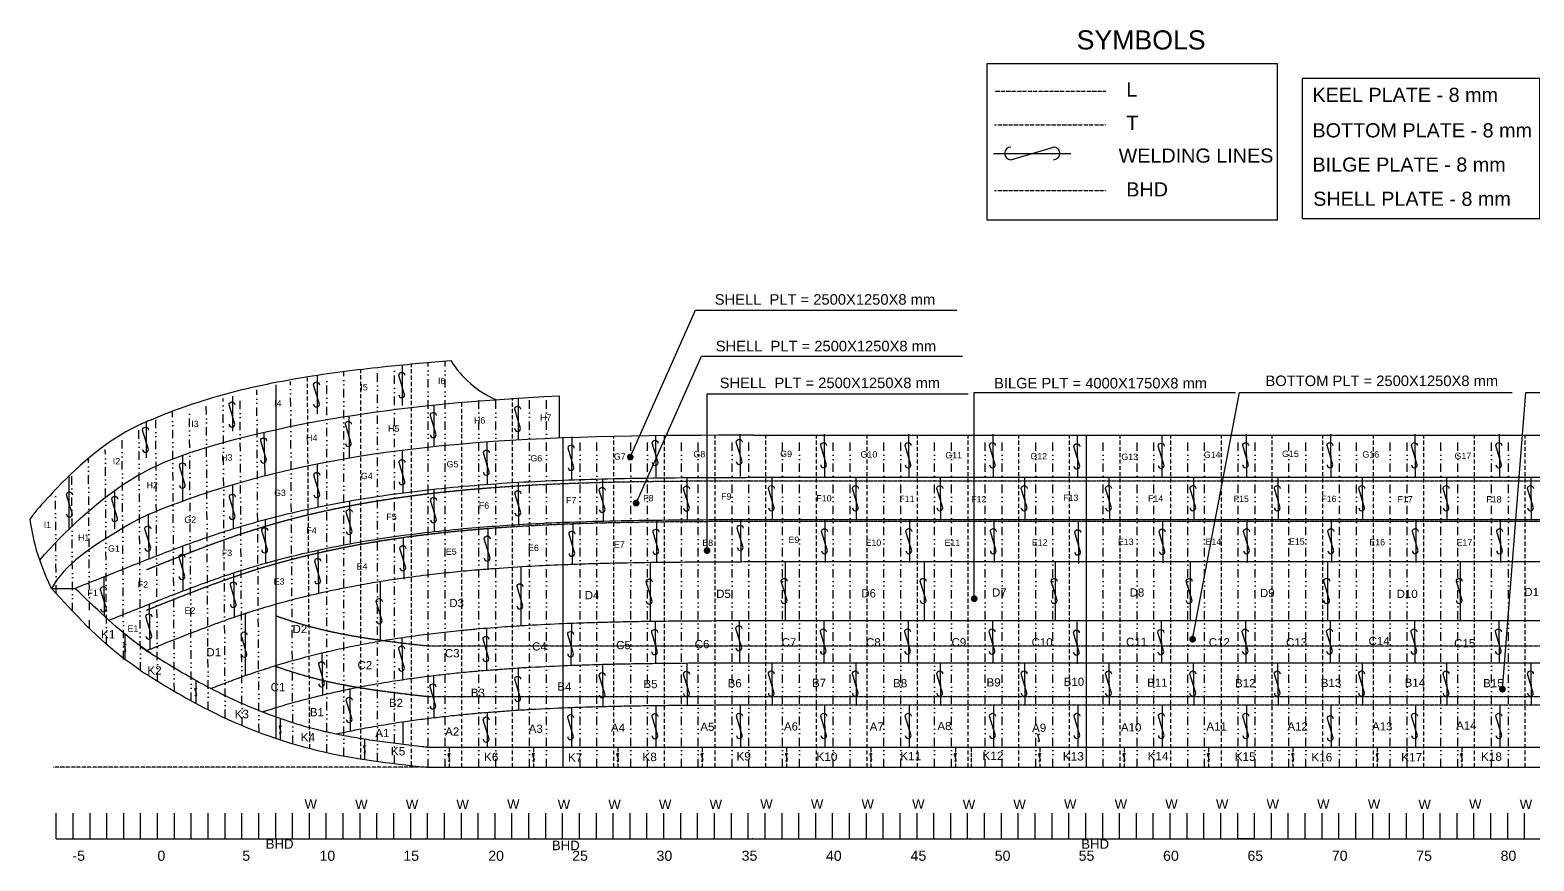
# Model space of a CAD drawing. Header units: millimetres. Extents: x 29415 to 99691, y 11694 to 66770.
# Drawn here: x 29415 to 73967, y 11694 to 36324 of the extents above; entities that cross this region are included whole.
import ezdxf

# ---------------------------------------------------------------- set-up
doc = ezdxf.new("R2010")
doc.units = ezdxf.units.MM
doc.header["$LTSCALE"] = 5
doc.header["$MEASUREMENT"] = 0
doc.linetypes.add('DIVIDE', pattern=[1.25, 0.5, -0.25, 0, -0.25, 0, -0.25])
doc.linetypes.add('HIDDEN', pattern=[0.375, 0.25, -0.125])
for name, color, linetype in [('BHD', 12, 'Continuous'), ('Dim', 7, 'Continuous'), ('frame', 150, 'Continuous'), ('Keelson and Stringer', 200, 'Continuous'), ('Plate', 3, 'Continuous'), ('Webframe', 6, 'HIDDEN'), ('Welding Lines', 4, 'Continuous')]:
    doc.layers.add(name, color=color, linetype=linetype)
doc.styles.get("Standard").update_dxf_attribs({"font": 'arial.ttf'})
doc.dimstyles.get("Standard").update_dxf_attribs({"dimtxt": 150, "dimasz": 0.18, "dimexe": 0.18, "dimexo": 0.0625, "dimgap": 0.09, "dimtad": 0, "dimtih": 1, "dimtoh": 1, "dimdec": 4, "dimzin": 0, "dimdsep": 46, "dimtxsty": 'Standard', "dimcen": 0.09, "dimadec": 0, "dimazin": 0, "dimtfac": 1, "dimtdec": 4, "dimtofl": 0, "dimtmove": 0, "dimatfit": 3, "dimfxl": 1, "dimtolj": 1, "dimtzin": 0, "dimarcsym": 0})

msp = doc.modelspace()

# ---------------------------------------------------------------- linework, layer by layer
at = {"color": 3, "linetype": 'HIDDEN'}
msp.add_line((50839, 16321), (74710, 16321), dxfattribs=at)
at = {"color": 7, "true_color": 0xffffff}
for p, q in [((30191, 12349), (30191, 13108)), ((30691, 12349), (30691, 13108)), ((31191, 12349), (31191, 13108)), ((31691, 12349), (31691, 13108)), ((32191, 12349), (32191, 13108)), ((32691, 12349), (32691, 13108)), ((33191, 12349), (33191, 13108)), ((33691, 12349), (33691, 13108)), ((34191, 12349), (34191, 13108)), ((34691, 12349), (34691, 13108)), ((35191, 12349), (35191, 13108)), ((35691, 12349), (35691, 13108)), ((36191, 12349), (36191, 13108)), ((36691, 12349), (36691, 13108)), ((37191, 12349), (37191, 13108)), ((37691, 12349), (37691, 13108)), ((38191, 12349), (38191, 13108)), ((38691, 12349), (38691, 13108)), ((39191, 12349), (39191, 13108)), ((39691, 12349), (39691, 13108)), ((40191, 12349), (40191, 13108)), ((40691, 12349), (40691, 13108)), ((41191, 12349), (41191, 13108)), ((41691, 12349), (41691, 13108)), ((42191, 12349), (42191, 13108)), ((42691, 12349), (42691, 13108)), ((43191, 12349), (43191, 13108)), ((43691, 12349), (43691, 13108)), ((44191, 12349), (44191, 13108)), ((44691, 12349), (44691, 13108)), ((45191, 12349), (45191, 13108)), ((45691, 12349), (45691, 13108)), ((46191, 12349), (46191, 13108)), ((46691, 12349), (46691, 13108)), ((47191, 12349), (47191, 13108)), ((47691, 12349), (47691, 13108)), ((48191, 12349), (48191, 13108)), ((48691, 12349), (48691, 13108)), ((49191, 12349), (49191, 13108)), ((49691, 12349), (49691, 13108)), ((50191, 12349), (50191, 13108)), ((50691, 12349), (50691, 13108)), ((51191, 12349), (51191, 13108)), ((51691, 12349), (51691, 13108)), ((52191, 12349), (52191, 13108)), ((52691, 12349), (52691, 13108)), ((53191, 12349), (53191, 13108)), ((53691, 12349), (53691, 13108)), ((54191, 12349), (54191, 13108)), ((54691, 12349), (54691, 13108)), ((55191, 12349), (55191, 13108)), ((55691, 12349), (55691, 13108)), ((56191, 12349), (56191, 13108)), ((56691, 12349), (56691, 13108)), ((57191, 12349), (57191, 13108)), ((57691, 12349), (57691, 13108)), ((58191, 12349), (58191, 13108)), ((58691, 12349), (58691, 13108)), ((59191, 12349), (59191, 13108)), ((59691, 12349), (59691, 13108)), ((60191, 12349), (60191, 13108)), ((60691, 12349), (60691, 13108)), ((61191, 12349), (61191, 13108)), ((61691, 12349), (61691, 13108)), ((62191, 12349), (62191, 13108)), ((62691, 12349), (62691, 13108)), ((63191, 12349), (63191, 13108)), ((63691, 12349), (63691, 13108)), ((64191, 12349), (64191, 13108)), ((64691, 12349), (64691, 13108)), ((65191, 12349), (65191, 13108)), ((65691, 12349), (65691, 13108)), ((66191, 12349), (66191, 13108)), ((66691, 12349), (66691, 13108)), ((67191, 12349), (67191, 13108)), ((67691, 12349), (67691, 13108)), ((68191, 12349), (68191, 13108)), ((68691, 12349), (68691, 13108)), ((69191, 12349), (69191, 13108)), ((69691, 12349), (69691, 13108)), ((70191, 12349), (70191, 13108)), ((70691, 12349), (70691, 13108)), ((71191, 12349), (71191, 13108)), ((71691, 12349), (71691, 13108)), ((72191, 12349), (72191, 13108)), ((72691, 12349), (72691, 13108)), ((73191, 12349), (73191, 13108)), ((73691, 12349), (73691, 13108)), ((30191, 12349), (99691, 12349)), ((41137, 12349), (41137, 12349)), ((41137, 12349), (41137, 12349)), ((41137, 12349), (41137, 12349))]:
    msp.add_line(p, q, dxfattribs=at)
msp.add_line((65691, 12349), (65191, 12349))
for p in [(41137, 12349), (44365, 12349), (50820, 12349), (57275, 12349), (63730, 12349), (70191, 12349)]:
    msp.add_point(p, dxfattribs=at)
at = {"layer": 'BHD', "linetype": 'DIVIDE'}
msp.add_line((57990, 31569), (61292, 31569), dxfattribs=at)
at = {"layer": 'BHD', "ltscale": 100}
for p, q in [((36710, 15323), (36710, 25803)), ((45210, 14471), (45210, 24234)), ((60710, 14471), (60710, 24316))]:
    msp.add_line(p, q, dxfattribs=at)
at = {"layer": 'Dim'}
msp.add_lwpolyline([(67102, 30734), (74146, 30734), (74146, 34888), (67102, 34888)], close=True, dxfattribs=at)
at = {"layer": 'frame', "linetype": 'DIVIDE'}
for p, q in [((58008, 34514), (61292, 34514)), ((41827, 15071), (41827, 14471)), ((44327, 15071), (44327, 14471)), ((46827, 15071), (46827, 14471)), ((49327, 15071), (49327, 14471)), ((51827, 15071), (51827, 14471)), ((54327, 15071), (54327, 14471)), ((56827, 15071), (56827, 14471)), ((57294, 15071), (57294, 14471)), ((59327, 15071), (59327, 14471)), ((61827, 15071), (61827, 14471)), ((61827, 15071), (61827, 14471)), ((61827, 15071), (61827, 14471)), ((64327, 15071), (64327, 14471)), ((66827, 15071), (66827, 14471)), ((69327, 15071), (69327, 14471)), ((69327, 15071), (69327, 14471)), ((70204, 15071), (70204, 14471)), ((71827, 15071), (71827, 14471))]:
    msp.add_line(p, q, dxfattribs=at)
at = {"layer": 'frame', "linetype": 'DIVIDE', "ltscale": 100}
for p, q in [((39710, 14646), (39710, 26326)), ((40210, 14581), (40210, 26378)), ((41210, 14471), (41210, 26472)), ((41710, 14471), (41710, 26515)), ((37201, 15167), (37131, 25906)), ((38210, 14906), (38210, 26124)), ((38710, 14806), (38710, 26202)), ((35196, 15931), (35134, 25401)), ((35697, 15709), (35633, 25525)), ((36198, 15508), (36132, 25655)), ((44210, 14471), (44210, 25450)), ((44710, 14471), (44710, 25450)), ((33690, 16720), (33637, 25009)), ((34192, 16437), (34136, 25155)), ((34694, 16174), (34635, 25282)), ((42710, 14471), (42710, 25368)), ((43210, 14471), (43210, 25368)), ((32686, 17333), (32639, 24596)), ((33188, 17020), (33138, 24828)), ((32184, 17670), (32141, 24293)), ((45710, 14471), (45710, 24251)), ((46210, 14471), (46210, 24266)), ((47210, 14471), (47210, 24288)), ((47710, 14471), (47710, 24296)), ((48710, 14471), (48710, 24302)), ((49210, 14471), (49210, 24310)), ((50210, 14471), (50210, 24314)), ((50710, 14471), (50710, 24314)), ((51710, 14471), (51710, 24316)), ((52210, 14471), (52210, 24316)), ((53210, 14471), (53210, 24316)), ((53710, 14471), (53710, 24316)), ((54710, 14471), (54710, 24316)), ((55210, 14471), (55210, 24316)), ((56210, 14471), (56210, 24316)), ((56710, 14471), (56710, 24316)), ((57710, 14471), (57710, 24316)), ((58210, 14471), (58210, 24316)), ((59210, 14471), (59210, 24316)), ((59710, 14471), (59710, 24316)), ((61210, 14471), (61210, 24316)), ((62210, 14471), (62210, 24316)), ((62710, 14471), (62710, 24316)), ((63710, 14471), (63710, 24316)), ((64210, 14471), (64210, 24316)), ((65210, 14471), (65210, 24316)), ((65710, 14471), (65710, 24316)), ((66710, 14471), (66710, 24316)), ((67210, 14471), (67210, 24316)), ((68210, 14471), (68210, 24316)), ((68710, 14471), (68710, 24316)), ((69710, 14471), (69710, 24316)), ((70210, 14471), (70210, 24316)), ((71210, 14471), (71210, 24316)), ((71710, 14471), (71710, 24316)), ((72710, 14471), (72710, 24316)), ((73210, 14471), (73210, 24316)), ((31175, 19125), (31145, 23630)), ((31681, 18111), (31644, 23890)), ((30675, 19094), (30648, 23182)), ((30187, 19622), (30167, 22697)), ((31178, 18579), (31175, 19011))]:
    msp.add_line(p, q, dxfattribs=at)
at = {"layer": 'Keelson and Stringer', "linetype": 'HIDDEN'}
for p, q in [((50839, 22966), (76517, 22966)), ((50839, 21766), (76517, 21766)), ((41156, 18071), (78077, 18071)), ((41156, 16571), (79977, 16571))]:
    msp.add_line(p, q, dxfattribs=at)
for points, knots in [([(32865, 20330), (32865, 20330), (32865, 20330), (32865, 20330), (32865, 20330), (32865, 20330), (32865, 20330), (33082, 20417), (33296, 20503), (33576, 20614), (33646, 20641), (33784, 20696), (33853, 20723), (34015, 20786), (34109, 20823), (34282, 20889), (34362, 20920), (34521, 20980), (34600, 21010), (34743, 21064), (34808, 21088), (34937, 21135), (35001, 21158), (35130, 21205), (35194, 21228), (35381, 21294), (35503, 21336), (35654, 21387), (35684, 21397), (35744, 21416), (35774, 21426), (35817, 21440), (35830, 21445), (35857, 21453), (35870, 21458), (35911, 21471), (35937, 21479), (35991, 21497), (36018, 21505), (36099, 21530), (36153, 21547), (36315, 21597), (36423, 21629), (36750, 21724), (36969, 21785), (37485, 21919), (37783, 21990), (38385, 22124), (38688, 22186), (39208, 22284), (39423, 22321), (39855, 22393), (40073, 22427), (40584, 22501), (40878, 22540), (41393, 22602), (41613, 22626), (42054, 22672), (42276, 22693), (42722, 22732), (42946, 22750), (43534, 22794), (43900, 22817), (44566, 22853), (44866, 22867), (45400, 22889), (45633, 22897), (46102, 22912), (46337, 22918), (47046, 22935), (47523, 22943), (48359, 22953), (48718, 22956), (49344, 22960), (49611, 22962), (50146, 22964), (50415, 22965), (50740, 22966), (50795, 22966), (50850, 22966)], [-0.235403, -0.235403, -0.235403, -0.235403, -0.000041, -0.000041, -0.000041, 0, 0, 0, 698.648004, 698.648004, 929.691675, 929.691675, 1160.735346, 1160.735346, 1479.428622, 1479.428622, 1753.751339, 1753.751339, 2028.074055, 2028.074055, 2255.880389, 2255.880389, 2483.686724, 2483.686724, 2713.951608, 2713.951608, 3157.099076, 3157.099076, 3266.783476, 3266.783476, 3376.467877, 3376.467877, 3426.167611, 3426.167611, 3475.867345, 3475.867345, 3575.266814, 3575.266814, 3674.666283, 3674.666283, 3873.46522, 3873.46522, 4271.063095, 4271.063095, 5066.258844, 5066.258844, 6128.40393, 6128.40393, 7190.549016, 7190.549016, 7929.360802, 7929.360802, 8668.172588, 8668.172588, 9655.213033, 9655.213033, 10379.764005, 10379.764005, 11104.314976, 11104.314976, 11828.865948, 11828.865948, 12994.70858, 12994.70858, 13937.626153, 13937.626153, 14663.556493, 14663.556493, 15389.486833, 15389.486833, 16841.347513, 16841.347513, 17918.858453, 17918.858453, 18714.630792, 18714.630792, 19510.403132, 19510.403132, 19672.437549, 19672.437549, 19672.437549, 19672.437549]), ([(32865, 19130), (32865, 19130), (32865, 19130), (32865, 19130), (32865, 19130), (32865, 19130), (32865, 19130), (33082, 19217), (33296, 19303), (33576, 19414), (33646, 19441), (33784, 19496), (33853, 19523), (34015, 19586), (34109, 19623), (34282, 19689), (34362, 19720), (34521, 19780), (34600, 19810), (34743, 19864), (34808, 19888), (34937, 19935), (35001, 19958), (35130, 20005), (35194, 20028), (35381, 20094), (35503, 20136), (35654, 20187), (35684, 20197), (35744, 20216), (35774, 20226), (35817, 20240), (35830, 20245), (35857, 20253), (35870, 20258), (35911, 20271), (35937, 20279), (35991, 20297), (36018, 20305), (36099, 20330), (36153, 20347), (36315, 20397), (36423, 20429), (36750, 20524), (36969, 20585), (37485, 20719), (37783, 20790), (38385, 20924), (38688, 20986), (39208, 21084), (39423, 21121), (39855, 21193), (40073, 21227), (40584, 21301), (40878, 21340), (41393, 21402), (41613, 21426), (42054, 21472), (42276, 21493), (42722, 21532), (42946, 21550), (43534, 21594), (43900, 21617), (44566, 21653), (44866, 21667), (45400, 21689), (45633, 21697), (46102, 21712), (46337, 21718), (47046, 21735), (47523, 21743), (48359, 21753), (48718, 21756), (49344, 21760), (49611, 21762), (50146, 21764), (50415, 21765), (50740, 21766), (50795, 21766), (50850, 21766)], [-0.235403, -0.235403, -0.235403, -0.235403, -0.000041, -0.000041, -0.000041, 0, 0, 0, 698.648004, 698.648004, 929.691675, 929.691675, 1160.735346, 1160.735346, 1479.428622, 1479.428622, 1753.751339, 1753.751339, 2028.074055, 2028.074055, 2255.880389, 2255.880389, 2483.686724, 2483.686724, 2713.951608, 2713.951608, 3157.099076, 3157.099076, 3266.783476, 3266.783476, 3376.467877, 3376.467877, 3426.167611, 3426.167611, 3475.867345, 3475.867345, 3575.266814, 3575.266814, 3674.666283, 3674.666283, 3873.46522, 3873.46522, 4271.063095, 4271.063095, 5066.258844, 5066.258844, 6128.40393, 6128.40393, 7190.549016, 7190.549016, 7929.360802, 7929.360802, 8668.172588, 8668.172588, 9655.213033, 9655.213033, 10379.764005, 10379.764005, 11104.314976, 11104.314976, 11828.865948, 11828.865948, 12994.70858, 12994.70858, 13937.626153, 13937.626153, 14663.556493, 14663.556493, 15389.486833, 15389.486833, 16841.347513, 16841.347513, 17918.858453, 17918.858453, 18714.630792, 18714.630792, 19510.403132, 19510.403132, 19672.437549, 19672.437549, 19672.437549, 19672.437549]), ([(36710, 18959), (36831, 18916), (36952, 18875), (37382, 18735), (37694, 18646), (38031, 18563), (38053, 18558), (38099, 18547), (38122, 18541), (38190, 18525), (38236, 18515), (38373, 18485), (38465, 18465), (38757, 18406), (38959, 18369), (39367, 18302), (39572, 18271), (39986, 18214), (40194, 18187), (40612, 18137), (40823, 18112), (41097, 18081), (41161, 18074), (41224, 18067)], [5733.957488, 5733.957488, 5733.957488, 5733.957488, 6133.427606, 6133.427606, 7148.537969, 7148.537969, 7221.968358, 7221.968358, 7295.398747, 7295.398747, 7442.259526, 7442.259526, 7735.981082, 7735.981082, 8374.315061, 8374.315061, 9012.649039, 9012.649039, 9650.983018, 9650.983018, 10289.316996, 10289.316996, 10480.345015, 10480.345015, 10480.345015, 10480.345015]), ([(36660, 17477), (36797, 17428), (36935, 17380), (37382, 17235), (37694, 17146), (38031, 17063), (38053, 17058), (38099, 17047), (38122, 17041), (38190, 17025), (38236, 17015), (38373, 16985), (38465, 16965), (38757, 16906), (38959, 16869), (39367, 16802), (39572, 16771), (39986, 16714), (40194, 16687), (40612, 16637), (40823, 16612), (41097, 16581), (41161, 16574), (41224, 16567)], [5678.436976, 5678.436976, 5678.436976, 5678.436976, 6133.427606, 6133.427606, 7148.537969, 7148.537969, 7221.968358, 7221.968358, 7295.398747, 7295.398747, 7442.259526, 7442.259526, 7735.981082, 7735.981082, 8374.315061, 8374.315061, 9012.649039, 9012.649039, 9650.983018, 9650.983018, 10289.316996, 10289.316996, 10480.345015, 10480.345015, 10480.345015, 10480.345015])]:
    msp.add_open_spline(points, degree=3, knots=knots, dxfattribs=at)
at = {"layer": 'Plate', "ltscale": 100}
msp.add_line((45097, 24229), (45097, 25479), dxfattribs=at)
at = {"layer": 'Plate'}
for p, q in [((50839, 24316), (76659, 24316)), ((50839, 23066), (76659, 23066)), ((50841, 23067), (74712, 23067)), ((50839, 21816), (76659, 21816)), ((50841, 21817), (74712, 21817)), ((50839, 20566), (76517, 20566)), ((30048, 19774), (30742, 19774)), ((50839, 18821), (76659, 18821)), ((50839, 17571), (74710, 17571)), ((41156, 15071), (96092, 15071)), ((41156, 14471), (99279, 14471))]:
    msp.add_line(p, q, dxfattribs=at)
at = {"layer": 'Plate', "linetype": 'DIVIDE'}
msp.add_line((41156, 14471), (30111, 14471), dxfattribs=at)
at = {"layer": 'Plate'}
msp.add_arc((44442, 28130), 3023, 211.9754, 246.0082, dxfattribs=at)
for points, knots in [([(33004, 24771), (33737, 25092), (35259, 25603), (37617, 26080), (39837, 26352), (41252, 26477), (41878, 26529)], [2907.716145, 2907.716145, 2907.716145, 2907.716145, 5290.380809, 7718.233705, 10094.481951, 11977.967436, 11977.967436, 11977.967436, 11977.967436]), ([(29701, 20614), (30460, 21480), (31896, 22839), (34477, 24094), (40117, 25255), (45097, 25479)], [0, 0, 0, 0, 3116.910384, 5342.989681, 8005.900592, 8005.900592, 8005.900592, 8005.900592]), ([(33004, 24771), (32861, 24714), (31811, 24259), (30686, 23278), (29818, 22323), (29616, 22101)], [674.697217, 674.697217, 674.697217, 674.697217, 1136.181316, 4111.356664, 5015.197459, 5015.197459, 5015.197459, 5015.197459]), ([(50839, 24316), (45330, 24300), (39066, 24282), (33304, 22134), (32662, 21845), (31097, 20962), (30448, 20469), (30048, 19774)], [0, 0, 0, 0, 16226.279904, 18452.370954, 18452.370954, 18452.370954, 20833.766094, 20833.766094, 20833.766094, 20833.766094]), ([(30742, 19774), (30986, 19872), (31230, 19969), (31474, 20067), (31629, 20129), (31783, 20190), (31938, 20252), (31938, 20252), (31938, 20252), (31938, 20252), (32190, 20353), (32441, 20453), (32941, 20651), (33189, 20748), (33684, 20937), (33931, 21030), (34423, 21207), (34668, 21293), (34969, 21393), (35025, 21412), (35106, 21438), (35131, 21446), (35180, 21462), (35204, 21470), (35278, 21493), (35327, 21509), (35475, 21555), (35573, 21585), (35870, 21673), (36068, 21729), (36674, 21894), (37083, 21995), (37907, 22180), (38323, 22263), (39159, 22414), (39580, 22482), (40427, 22603), (40853, 22657), (41710, 22751), (42141, 22792), (43008, 22863), (43443, 22893), (44318, 22944), (44758, 22965), (45640, 23000), (46083, 23013), (46972, 23034), (47419, 23042), (48314, 23053), (48762, 23057), (49662, 23062), (50113, 23064), (50658, 23065), (50750, 23066), (50843, 23066)], [-1283.630181, -1283.630181, -1283.630181, -1283.630181, -497.812059, -497.812059, -497.812059, -0.000014, -0.000014, -0.000014, 0, 0, 0, 812.863549, 812.863549, 1625.727098, 1625.727098, 2438.590646, 2438.590646, 3251.454195, 3251.454195, 3439.720453, 3439.720453, 3521.355458, 3521.355458, 3602.990463, 3602.990463, 3766.260473, 3766.260473, 4092.800492, 4092.800492, 4745.880531, 4745.880531, 6078.066057, 6078.066057, 7410.251584, 7410.251584, 8742.43711, 8742.43711, 10074.622636, 10074.622636, 11406.808163, 11406.808163, 12738.993689, 12738.993689, 14071.179215, 14071.179215, 15403.364741, 15403.364741, 16735.550268, 16735.550268, 18067.735794, 18067.735794, 19399.92132, 19399.92132, 19672.437549, 19672.437549, 19672.437549, 19672.437549]), ([(32686, 17343), (32531, 17450), (31545, 18132), (30733, 19023), (30048, 19774), (29959, 19971), (29774, 20382), (29544, 21068), (29460, 21567), (29415, 21834)], [0, 0, 0, 0, 564.273628, 3593.60302, 3593.60302, 3593.60302, 4241.057655, 4945.404971, 5756.349383, 5756.349383, 5756.349383, 5756.349383]), ([(31748, 18830), (31966, 18917), (32184, 19004), (32401, 19091), (32401, 19091), (32401, 19091), (32401, 19091), (32635, 19185), (32867, 19277), (33214, 19415), (33331, 19461), (33565, 19552), (33682, 19598), (33895, 19680), (33992, 19716), (34184, 19789), (34280, 19825), (34507, 19909), (34638, 19956), (34899, 20049), (35028, 20094), (35211, 20156), (35266, 20175), (35347, 20202), (35375, 20211), (35419, 20225), (35435, 20231), (35465, 20240), (35479, 20245), (35507, 20254), (35521, 20258), (35562, 20272), (35590, 20281), (35678, 20309), (35739, 20328), (35921, 20384), (36043, 20421), (36457, 20541), (36751, 20621), (37344, 20771), (37643, 20841), (38302, 20984), (38663, 21055), (39392, 21186), (39760, 21245), (40501, 21352), (40874, 21400), (41627, 21486), (42006, 21524), (42698, 21585), (43011, 21609), (43641, 21653), (43957, 21672), (44593, 21706), (44912, 21720), (45684, 21750), (46138, 21764), (47051, 21786), (47510, 21793), (48432, 21804), (48896, 21808), (49828, 21813), (50296, 21814), (50792, 21816), (50819, 21816), (50846, 21816)], [-701.612992, -701.612992, -701.612992, -701.612992, -0.000027, -0.000027, -0.000027, 0, 0, 0, 752.996125, 752.996125, 1141.427421, 1141.427421, 1529.858716, 1529.858716, 1855.335302, 1855.335302, 2180.811888, 2180.811888, 2629.228355, 2629.228355, 3077.644822, 3077.644822, 3266.270595, 3266.270595, 3362.600936, 3362.600936, 3420.361448, 3420.361448, 3468.909388, 3468.909388, 3517.457329, 3517.457329, 3614.55321, 3614.55321, 3826.525974, 3826.525974, 4250.471501, 4250.471501, 5262.664896, 5262.664896, 6274.85829, 6274.85829, 7481.700815, 7481.700815, 8688.543339, 8688.543339, 9895.385864, 9895.385864, 11102.228389, 11102.228389, 12086.936776, 12086.936776, 13071.645164, 13071.645164, 14056.353552, 14056.353552, 15440.480076, 15440.480076, 16824.606601, 16824.606601, 18208.733125, 18208.733125, 19592.85965, 19592.85965, 19672.437549, 19672.437549, 19672.437549, 19672.437549]), ([(32865, 17930), (32865, 17930), (32865, 17930), (32865, 17930), (32865, 17930), (32865, 17930), (32865, 17930), (33082, 18017), (33296, 18103), (33576, 18214), (33646, 18241), (33784, 18296), (33853, 18323), (34015, 18386), (34109, 18423), (34282, 18489), (34362, 18520), (34521, 18580), (34600, 18610), (34743, 18664), (34808, 18688), (34937, 18735), (35001, 18758), (35130, 18805), (35194, 18828), (35381, 18894), (35503, 18936), (35654, 18987), (35684, 18997), (35744, 19016), (35774, 19026), (35817, 19040), (35830, 19045), (35857, 19053), (35870, 19058), (35911, 19071), (35937, 19079), (35991, 19097), (36018, 19105), (36099, 19130), (36153, 19147), (36315, 19197), (36423, 19229), (36750, 19324), (36969, 19385), (37485, 19519), (37783, 19590), (38385, 19724), (38688, 19786), (39208, 19884), (39423, 19921), (39855, 19993), (40073, 20027), (40584, 20101), (40878, 20140), (41393, 20202), (41613, 20226), (42054, 20272), (42276, 20293), (42722, 20332), (42946, 20350), (43534, 20394), (43900, 20417), (44566, 20453), (44866, 20467), (45400, 20489), (45633, 20497), (46102, 20512), (46337, 20518), (47046, 20535), (47523, 20543), (48359, 20553), (48718, 20556), (49344, 20560), (49611, 20562), (50146, 20564), (50415, 20565), (50740, 20566), (50795, 20566), (50850, 20566)], [-0.235403, -0.235403, -0.235403, -0.235403, -0.000041, -0.000041, -0.000041, 0, 0, 0, 698.648004, 698.648004, 929.691675, 929.691675, 1160.735346, 1160.735346, 1479.428622, 1479.428622, 1753.751339, 1753.751339, 2028.074055, 2028.074055, 2255.880389, 2255.880389, 2483.686724, 2483.686724, 2713.951608, 2713.951608, 3157.099076, 3157.099076, 3266.783476, 3266.783476, 3376.467877, 3376.467877, 3426.167611, 3426.167611, 3475.867345, 3475.867345, 3575.266814, 3575.266814, 3674.666283, 3674.666283, 3873.46522, 3873.46522, 4271.063095, 4271.063095, 5066.258844, 5066.258844, 6128.40393, 6128.40393, 7190.549016, 7190.549016, 7929.360802, 7929.360802, 8668.172588, 8668.172588, 9655.213033, 9655.213033, 10379.764005, 10379.764005, 11104.314976, 11104.314976, 11828.865948, 11828.865948, 12994.70858, 12994.70858, 13937.626153, 13937.626153, 14663.556493, 14663.556493, 15389.486833, 15389.486833, 16841.347513, 16841.347513, 17918.858453, 17918.858453, 18714.630792, 18714.630792, 19510.403132, 19510.403132, 19672.437549, 19672.437549, 19672.437549, 19672.437549]), ([(33003, 17842), (32848, 17949), (32038, 18509), (31345, 19211), (30742, 19774)], [0, 0, 0, 0, 564.273628, 2951.998941, 2951.998941, 2951.998941, 2951.998941]), ([(34772, 16808), (34861, 16842), (34950, 16876), (35152, 16953), (35266, 16996), (35492, 17079), (35603, 17120), (35784, 17185), (35855, 17210), (35995, 17259), (36065, 17283), (36189, 17325), (36245, 17344), (36319, 17368), (36338, 17374), (36367, 17384), (36378, 17387), (36399, 17394), (36410, 17398), (36441, 17408), (36463, 17415), (36535, 17438), (36585, 17454), (36731, 17499), (36827, 17528), (37127, 17617), (37334, 17675), (37750, 17785), (37961, 17837), (38386, 17937), (38600, 17984), (39033, 18074), (39252, 18117), (39694, 18197), (39917, 18235), (40367, 18306), (40594, 18339), (41052, 18402), (41283, 18431), (41750, 18485), (41985, 18510), (42360, 18547), (42499, 18560), (42918, 18597), (43200, 18619), (43710, 18655), (43937, 18670), (44514, 18703), (44866, 18720), (45479, 18745), (45740, 18754), (46195, 18768), (46388, 18774), (46790, 18783), (46998, 18788), (47416, 18795), (47626, 18799), (48049, 18804), (48261, 18807), (48687, 18811), (48902, 18812), (49332, 18815), (49548, 18816), (49982, 18818), (50199, 18819), (50563, 18820), (50709, 18820), (50855, 18821)], [1411.818186, 1411.818186, 1411.818186, 1411.818186, 1724.346589, 1724.346589, 2138.76714, 2138.76714, 2553.18769, 2553.18769, 2823.923184, 2823.923184, 3094.658678, 3094.658678, 3314.186035, 3314.186035, 3389.236161, 3389.236161, 3432.071272, 3432.071272, 3474.906383, 3474.906383, 3560.576604, 3560.576604, 3763.34969, 3763.34969, 4144.345963, 4144.345963, 4953.615668, 4953.615668, 5762.885372, 5762.885372, 6572.155077, 6572.155077, 7381.424781, 7381.424781, 8190.694486, 8190.694486, 8999.96419, 8999.96419, 9809.233895, 9809.233895, 10618.503599, 10618.503599, 11089.771386, 11089.771386, 12032.30696, 12032.30696, 12781.717248, 12781.717248, 13918.089231, 13918.089231, 14747.803062, 14747.803062, 15355.556275, 15355.556275, 16003.351328, 16003.351328, 16651.146382, 16651.146382, 17298.941435, 17298.941435, 17946.736488, 17946.736488, 18594.531541, 18594.531541, 19242.326594, 19242.326594, 19672.437549, 19672.437549, 19672.437549, 19672.437549]), ([(32682, 18048), (32736, 18013), (32790, 17978), (33066, 17802), (33288, 17662), (33734, 17390), (33958, 17257), (34408, 17001), (34635, 16878), (34895, 16744), (34927, 16728), (34982, 16700), (35007, 16688), (35056, 16663), (35080, 16651), (35154, 16615), (35203, 16591), (35352, 16520), (35451, 16473), (35751, 16337), (35952, 16251), (36458, 16047), (36764, 15936), (37382, 15735), (37694, 15646), (38031, 15563), (38053, 15558), (38099, 15547), (38122, 15541), (38190, 15525), (38236, 15515), (38373, 15485), (38465, 15465), (38757, 15406), (38959, 15369), (39367, 15302), (39572, 15271), (39986, 15214), (40194, 15187), (40612, 15137), (40823, 15112), (41097, 15081), (41161, 15074), (41224, 15067)], [1052.837837, 1052.837837, 1052.837837, 1052.837837, 1247.447335, 1247.447335, 2047.018857, 2047.018857, 2846.590379, 2846.590379, 3646.161902, 3646.161902, 3755.080802, 3755.080802, 3840.28308, 3840.28308, 3925.485358, 3925.485358, 4095.889913, 4095.889913, 4436.699023, 4436.699023, 5118.317244, 5118.317244, 6133.427606, 6133.427606, 7148.537969, 7148.537969, 7221.968358, 7221.968358, 7295.398747, 7295.398747, 7442.259526, 7442.259526, 7735.981082, 7735.981082, 8374.315061, 8374.315061, 9012.649039, 9012.649039, 9650.983018, 9650.983018, 10289.316996, 10289.316996, 10480.345015, 10480.345015, 10480.345015, 10480.345015]), ([(36300, 16112), (36300, 16112), (36301, 16112), (36318, 16118), (36336, 16124), (36363, 16133), (36374, 16136), (36396, 16143), (36408, 16147), (36443, 16159), (36467, 16166), (36514, 16181), (36538, 16189), (36609, 16211), (36656, 16226), (36799, 16270), (36895, 16299), (37183, 16383), (37377, 16436), (37832, 16556), (38096, 16621), (38513, 16715), (38665, 16748), (38971, 16811), (39125, 16842), (39484, 16910), (39690, 16946), (40105, 17015), (40315, 17048), (40699, 17104), (40873, 17128), (41223, 17173), (41399, 17195), (41754, 17235), (41932, 17255), (42291, 17291), (42472, 17308), (42836, 17340), (43019, 17355), (43378, 17382), (43554, 17395), (43907, 17418), (44085, 17429), (44621, 17458), (44982, 17475), (45626, 17501), (45907, 17510), (46356, 17523), (46523, 17527), (46857, 17535), (47025, 17538), (47396, 17545), (47598, 17548), (47971, 17553), (48141, 17555), (48482, 17559), (48654, 17560), (49099, 17564), (49374, 17565), (49927, 17568), (50205, 17569), (50608, 17570), (50731, 17570), (50855, 17571)], [3314.000744, 3314.000744, 3314.000744, 3314.000744, 3315.525565, 3315.525565, 3384.642945, 3384.642945, 3426.756895, 3426.756895, 3474.204046, 3474.204046, 3569.098347, 3569.098347, 3663.992649, 3663.992649, 3853.781252, 3853.781252, 4233.358459, 4233.358459, 4992.512872, 4992.512872, 6002.633579, 6002.633579, 6573.64286, 6573.64286, 7144.652141, 7144.652141, 7897.201101, 7897.201101, 8649.750061, 8649.750061, 9264.075393, 9264.075393, 9878.400725, 9878.400725, 10492.726056, 10492.726056, 11107.051388, 11107.051388, 11721.37672, 11721.37672, 12304.397644, 12304.397644, 12887.418568, 12887.418568, 14053.460416, 14053.460416, 14944.902938, 14944.902938, 15467.238528, 15467.238528, 15989.574118, 15989.574118, 16614.887074, 16614.887074, 17134.336434, 17134.336434, 17653.785793, 17653.785793, 18480.634678, 18480.634678, 19307.483564, 19307.483564, 19672.437549, 19672.437549, 19672.437549, 19672.437549]), ([(32686, 17343), (33341, 16922), (34990, 15930), (37844, 14847), (40072, 14594), (41156, 14471)], [1605.433264, 1605.433264, 1605.433264, 1605.433264, 3938.010725, 7381.090058, 10647.090097, 10647.090097, 10647.090097, 10647.090097]), ([(38492, 15460), (38600, 15484), (38709, 15507), (38971, 15561), (39125, 15592), (39484, 15660), (39690, 15696), (40105, 15765), (40315, 15798), (40699, 15854), (40873, 15878), (41223, 15923), (41399, 15945), (41754, 15985), (41932, 16005), (42291, 16041), (42472, 16058), (42836, 16090), (43019, 16105), (43378, 16132), (43554, 16145), (43907, 16168), (44085, 16179), (44621, 16208), (44982, 16225), (45626, 16251), (45907, 16260), (46356, 16273), (46523, 16277), (46857, 16285), (47025, 16288), (47396, 16295), (47598, 16298), (47971, 16303), (48141, 16305), (48482, 16309), (48654, 16310), (49099, 16314), (49374, 16315), (49927, 16318), (50205, 16319), (50608, 16320), (50731, 16320), (50855, 16321)], [6165.167281, 6165.167281, 6165.167281, 6165.167281, 6573.64286, 6573.64286, 7144.652141, 7144.652141, 7897.201101, 7897.201101, 8649.750061, 8649.750061, 9264.075393, 9264.075393, 9878.400725, 9878.400725, 10492.726056, 10492.726056, 11107.051388, 11107.051388, 11721.37672, 11721.37672, 12304.397644, 12304.397644, 12887.418568, 12887.418568, 14053.460416, 14053.460416, 14944.902938, 14944.902938, 15467.238528, 15467.238528, 15989.574118, 15989.574118, 16614.887074, 16614.887074, 17134.336434, 17134.336434, 17653.785793, 17653.785793, 18480.634678, 18480.634678, 19307.483564, 19307.483564, 19672.437549, 19672.437549, 19672.437549, 19672.437549])]:
    msp.add_open_spline(points, degree=3, knots=knots, dxfattribs=at)
for points in [[(29616, 22101), (29549, 22012), (29482, 21923), (29415, 21834)], [(32934, 20886), (32935, 20886), (32936, 20885), (32936, 20885)], [(33164, 20741), (33165, 20740), (33166, 20739), (33167, 20739)], [(33945, 20267), (33950, 20263), (33956, 20260), (33962, 20257)], [(35466, 19467), (35469, 19466), (35471, 19464), (35474, 19463)], [(36175, 19161), (36178, 19160), (36182, 19159), (36185, 19157)], [(31474, 18805), (31474, 18805), (31474, 18805), (31474, 18805)]]:
    msp.add_open_spline(points, degree=3, dxfattribs=at)
at = {"layer": 'Webframe', "linetype": 'DIVIDE'}
msp.add_line((57990, 33518), (61292, 33518), dxfattribs=at)
at = {"layer": 'Webframe', "ltscale": 100}
for p, q in [((40710, 14522), (40710, 26427)), ((37701, 15027), (37633, 26017)), ((39210, 14720), (39210, 26268)), ((43710, 14471), (43710, 25408)), ((42210, 14471), (42210, 25296)), ((46710, 14471), (46710, 24266)), ((48210, 14471), (48210, 24302)), ((49710, 14471), (49710, 24312)), ((51210, 14471), (51210, 24316)), ((52710, 14471), (52710, 24316)), ((54210, 14471), (54210, 24316)), ((55710, 14471), (55710, 24316)), ((57210, 14471), (57210, 24316)), ((58710, 14471), (58710, 24316)), ((60210, 14471), (60210, 24316)), ((61710, 14471), (61710, 24316)), ((63210, 14471), (63210, 24316)), ((64710, 14471), (64710, 24316)), ((66210, 14471), (66210, 24316)), ((67710, 14471), (67710, 24316)), ((69210, 14471), (69210, 24316)), ((70710, 14471), (70710, 24316)), ((72210, 14471), (72210, 24316)), ((73710, 14471), (73710, 24316))]:
    msp.add_line(p, q, dxfattribs=at)
at = {"layer": 'Welding Lines'}
for p, q in [((57959, 32667), (60244, 32667)), ((58475, 32479), (59734, 32856)), ((32226, 18417), (32226, 17669)), ((34327, 17048), (34327, 16365)), ((36827, 15918), (36827, 15296)), ((39327, 15307), (39327, 14707))]:
    msp.add_line(p, q, dxfattribs=at)
at = {"layer": 'Welding Lines', "ltscale": 100}
for p, q in [((40452, 25195), (40452, 26402)), ((37929, 24952), (37929, 26075)), ((35424, 24437), (35424, 25472)), ((43887, 24171), (43887, 25423)), ((41389, 23973), (41389, 25211)), ((32864, 23647), (32860, 24706)), ((38881, 23632), (38865, 24886)), ((36375, 23105), (36351, 24404)), ((42962, 22858), (42960, 24122)), ((45461, 22992), (45477, 24267)), ((47961, 23076), (47956, 24299)), ((50457, 23092), (50448, 24342)), ((52957, 23093), (52948, 24343)), ((55457, 23093), (55449, 24343)), ((57957, 23093), (57949, 24343)), ((60458, 23058), (60449, 24308)), ((62958, 23076), (62949, 24326)), ((65458, 23093), (65449, 24343)), ((67958, 23093), (67949, 24343)), ((70458, 23093), (70449, 24343)), ((72958, 23093), (72949, 24343)), ((33941, 22362), (33941, 23723)), ((40470, 22592), (40452, 23839)), ((37948, 22185), (37929, 23457)), ((30576, 21544), (30571, 23104)), ((35443, 21532), (35424, 22847)), ((43898, 21672), (43887, 22919)), ((46398, 21773), (46387, 23020)), ((48896, 21811), (48884, 23059)), ((51410, 21820), (51399, 23067)), ((53899, 21820), (53888, 23067)), ((56399, 21820), (56388, 23067)), ((58899, 21820), (58888, 23067)), ((61399, 21820), (61388, 23067)), ((63899, 21820), (63888, 23067)), ((66399, 21820), (66388, 23067)), ((68899, 21820), (68888, 23067)), ((71399, 21820), (71388, 23067)), ((73899, 21820), (73888, 23067)), ((31930, 21540), (31930, 22692)), ((38903, 21118), (38892, 22366)), ((41400, 21468), (41389, 22716)), ((32940, 20650), (32920, 21983)), ((36398, 20523), (36387, 21818)), ((42988, 20324), (42985, 21573)), ((45487, 20468), (45503, 21743)), ((47987, 20527), (47982, 21777)), ((50483, 20544), (50474, 21794)), ((52983, 20545), (52974, 21795)), ((55483, 20545), (55474, 21795)), ((57983, 20545), (57974, 21795)), ((60483, 20510), (60474, 21760)), ((62983, 20528), (62974, 21778)), ((65483, 20545), (65474, 21795)), ((67983, 20545), (67974, 21795)), ((70483, 20545), (70474, 21795)), ((72983, 20545), (72974, 21795)), ((33950, 19700), (33938, 21031)), ((40496, 20043), (40478, 21291)), ((37973, 19632), (37954, 20909)), ((47783, 20546), (47783, 18801)), ((51783, 20566), (51783, 18821)), ((55903, 20566), (55903, 18821)), ((59783, 20566), (59783, 18821)), ((63783, 20566), (63783, 18821)), ((67856, 20566), (67856, 18821)), ((71783, 20566), (71783, 18821)), ((31620, 18947), (31610, 20120)), ((31620, 18947), (31610, 20120)), ((35474, 18925), (35455, 20240)), ((43956, 20409), (43956, 18660)), ((39783, 19981), (39783, 18211)), ((32972, 17973), (32952, 19311)), ((35783, 19029), (35783, 17184)), ((45449, 17494), (45464, 18744)), ((47949, 17553), (47944, 18803)), ((50445, 17569), (50436, 18819)), ((52945, 17571), (52936, 18821)), ((55445, 17571), (55436, 18821)), ((57945, 17571), (57936, 18821)), ((60445, 17535), (60437, 18785)), ((62945, 17553), (62937, 18803)), ((65445, 17571), (65437, 18821)), ((67783, 18821), (67783, 18821)), ((67945, 17571), (67937, 18821)), ((70445, 17571), (70437, 18821)), ((72946, 17571), (72937, 18821)), ((40458, 17069), (40440, 18316)), ((42950, 17349), (42947, 18599)), ((38088, 16617), (38070, 17863)), ((43894, 16168), (43883, 17416)), ((46395, 16276), (46384, 17523)), ((48893, 16314), (48882, 17562)), ((51408, 16323), (51397, 17571)), ((53897, 16323), (53885, 17571)), ((56397, 16323), (56385, 17571)), ((58897, 16323), (58885, 17571)), ((61397, 16323), (61385, 17571)), ((63897, 16323), (63885, 17571)), ((66397, 16323), (66385, 17571)), ((68897, 16323), (68885, 17571)), ((71397, 16323), (71385, 17571)), ((73897, 16323), (73885, 17571)), ((41383, 15944), (41372, 17191)), ((38904, 15547), (38893, 16795)), ((42955, 16099), (42958, 15071)), ((45454, 16244), (45458, 15071)), ((47954, 16303), (47958, 15071)), ((50454, 16319), (50458, 15071)), ((52954, 16319), (52958, 15071)), ((55454, 16319), (55458, 15071)), ((57954, 16319), (57958, 15071)), ((60454, 16319), (60458, 15071)), ((62954, 16319), (62958, 15071)), ((65454, 16319), (65458, 15071)), ((67954, 16319), (67958, 15071)), ((70454, 16319), (70458, 15071)), ((72954, 16319), (72958, 15071)), ((40456, 15818), (40458, 15155))]:
    msp.add_line(p, q, dxfattribs=at)
at = {"layer": 'Welding Lines'}
msp.add_lwpolyline([(57774, 35329), (66363, 35329), (66363, 30684), (57774, 30684)], close=True, dxfattribs=at)
for points in [[(37815, 25231, 1), (37987, 25231), (37815, 25805, -1), (37987, 25805)], [(40338, 25516, 1), (40510, 25516), (40338, 26091, -1), (40510, 26091)], [(35310, 24643, 1), (35482, 24643), (35310, 25218, -1), (35482, 25218)], [(41275, 24328, 1), (41447, 24328), (41275, 24902, -1), (41447, 24902)], [(43773, 24514, 1), (43945, 24514), (43773, 25089, -1), (43945, 25089)], [(32748, 23894, 1), (32920, 23894), (32748, 24468, -1), (32920, 24468)], [(38758, 24070, 1), (38930, 24070), (38758, 24644, -1), (38930, 24644)], [(36247, 23576, 1), (36419, 23576), (36247, 24151, -1), (36419, 24151)], [(47845, 23503, 1), (48018, 23503), (47845, 24078, -1), (48018, 24078)], [(50338, 23536, 1), (50510, 23536), (50338, 24110, -1), (50510, 24110)], [(52839, 23436, 1), (53011, 23436), (52839, 24010, -1), (53011, 24010)], [(55339, 23436, 1), (55511, 23436), (55339, 24010, -1), (55511, 24010)], [(57839, 23436, 1), (58011, 23436), (57839, 24010, -1), (58011, 24010)], [(60339, 23401, 1), (60511, 23401), (60339, 23975, -1), (60511, 23975)], [(62839, 23418, 1), (63011, 23418), (62839, 23993, -1), (63011, 23993)], [(65339, 23436, 1), (65511, 23436), (65339, 24010, -1), (65511, 24010)], [(67839, 23436, 1), (68011, 23436), (67839, 24010, -1), (68011, 24010)], [(70339, 23436, 1), (70511, 23436), (70339, 24010, -1), (70511, 24010)], [(72839, 23436, 1), (73011, 23436), (72839, 24010, -1), (73011, 24010)], [(42847, 23214, 1), (43019, 23214), (42847, 23789, -1), (43019, 23789)], [(45355, 23359, 1), (45527, 23359), (45355, 23934, -1), (45527, 23934)], [(33840, 22835, 1), (34012, 22835), (33840, 23410, -1), (34012, 23410)], [(37824, 22550, 1), (37996, 22550), (37824, 23125, -1), (37996, 23125)], [(40347, 22933, 1), (40519, 22933), (40347, 23507, -1), (40519, 23507)], [(46278, 22114, 1), (46450, 22114), (46278, 22688, -1), (46450, 22688)], [(48776, 22152, 1), (48948, 22152), (48776, 22727, -1), (48948, 22727)], [(51291, 22161, 1), (51463, 22161), (51291, 22736, -1), (51463, 22736)], [(53779, 22161, 1), (53951, 22161), (53779, 22736, -1), (53951, 22736)], [(56279, 22161, 1), (56451, 22161), (56279, 22736, -1), (56451, 22736)], [(58779, 22161, 1), (58951, 22161), (58779, 22736, -1), (58951, 22736)], [(61279, 22161, 1), (61451, 22161), (61279, 22736, -1), (61451, 22736)], [(63779, 22161, 1), (63951, 22161), (63779, 22736, -1), (63951, 22736)], [(66279, 22161, 1), (66451, 22161), (66279, 22736, -1), (66451, 22736)], [(68779, 22161, 1), (68951, 22161), (68779, 22736, -1), (68951, 22736)], [(71279, 22161, 1), (71451, 22161), (71279, 22736, -1), (71451, 22736)], [(73779, 22161, 1), (73951, 22161), (73779, 22736, -1), (73951, 22736)], [(30495, 21969, 1), (30667, 21969), (30495, 22544, -1), (30667, 22544)], [(31836, 21844, 1), (32008, 21844), (31836, 22419, -1), (32008, 22419)], [(35320, 21907, 1), (35492, 21907), (35320, 22482, -1), (35492, 22482)], [(41281, 21809, 1), (41453, 21809), (41281, 22384, -1), (41453, 22384)], [(43779, 22013, 1), (43951, 22013), (43779, 22587, -1), (43951, 22587)], [(38784, 21459, 1), (38956, 21459), (38784, 22034, -1), (38956, 22034)], [(32817, 20966, 1), (32989, 20966), (32817, 21541, -1), (32989, 21541)], [(36278, 20912, 1), (36451, 20912), (36278, 21487, -1), (36451, 21487)], [(45381, 20811, 1), (45553, 20811), (45381, 21385, -1), (45553, 21385)], [(47870, 20870, 1), (48042, 20870), (47870, 21444, -1), (48042, 21444)], [(50364, 20987, 1), (50536, 20987), (50364, 21562, -1), (50536, 21562)], [(52864, 20888, 1), (53036, 20888), (52864, 21462, -1), (53036, 21462)], [(55364, 20888, 1), (55537, 20888), (55364, 21462, -1), (55537, 21462)], [(57864, 20888, 1), (58037, 20888), (57864, 21462, -1), (58037, 21462)], [(60365, 20852, 1), (60537, 20852), (60365, 21427, -1), (60537, 21427)], [(62865, 20870, 1), (63037, 20870), (62865, 21445, -1), (63037, 21445)], [(65365, 20888, 1), (65537, 20888), (65365, 21462, -1), (65537, 21462)], [(67865, 20888, 1), (68037, 20888), (67865, 21462, -1), (68037, 21462)], [(70365, 20888, 1), (70537, 20888), (70365, 21462, -1), (70537, 21462)], [(72865, 20888, 1), (73037, 20888), (72865, 21462, -1), (73037, 21462)], [(40373, 20384, 1), (40545, 20384), (40373, 20959, -1), (40545, 20959)], [(42872, 20666, 1), (43045, 20666), (42872, 21240, -1), (43045, 21240)], [(33829, 20125, 1), (34001, 20125), (33829, 20699, -1), (34001, 20699)], [(37850, 20002, 1), (38022, 20002), (37850, 20577, -1), (38022, 20577)], [(47669, 19391, 1), (47841, 19391), (47669, 19965, -1), (47841, 19965)], [(51669, 19411, 1), (51841, 19411), (51669, 19985, -1), (51841, 19985)], [(55789, 19411, 1), (55961, 19411), (55789, 19985, -1), (55961, 19985)], [(59669, 19411, 1), (59841, 19411), (59669, 19985, -1), (59841, 19985)], [(63669, 19411, 1), (63841, 19411), (63669, 19985, -1), (63841, 19985)], [(67741, 19411, 1), (67914, 19411), (67741, 19985, -1), (67914, 19985)], [(71669, 19411, 1), (71841, 19411), (71669, 19985, -1), (71841, 19985)], [(31502, 19167, 1), (31674, 19167), (31502, 19742, -1), (31674, 19742)], [(35350, 19300, 1), (35523, 19300), (35350, 19875, -1), (35523, 19875)], [(43842, 19251, 1), (44014, 19251), (43842, 19826, -1), (44014, 19826)], [(39669, 18813, 1), (39841, 18813), (39669, 19388, -1), (39841, 19388)], [(32848, 18359, 1), (33020, 18359), (32848, 18934, -1), (33020, 18934)], [(35669, 17824, 1), (35841, 17824), (35669, 18399, -1), (35841, 18399)], [(42835, 17691, 1), (43007, 17691), (42835, 18266, -1), (43007, 18266)], [(45343, 17836, 1), (45515, 17836), (45343, 18411, -1), (45515, 18411)], [(47832, 17895, 1), (48004, 17895), (47832, 18470, -1), (48004, 18470)], [(50326, 18013, 1), (50498, 18013), (50326, 18587, -1), (50498, 18587)], [(52827, 17913, 1), (52999, 17913), (52827, 18488, -1), (52999, 18488)], [(55327, 17913, 1), (55499, 17913), (55327, 18488, -1), (55499, 18488)], [(57827, 17913, 1), (57999, 17913), (57827, 18488, -1), (57999, 18488)], [(60327, 17878, 1), (60499, 17878), (60327, 18452, -1), (60499, 18452)], [(62827, 17895, 1), (62999, 17895), (62827, 18470, -1), (62999, 18470)], [(65327, 17913, 1), (65499, 17913), (65327, 18488, -1), (65499, 18488)], [(67827, 17913, 1), (67999, 17913), (67827, 18488, -1), (67999, 18488)], [(70327, 17913, 1), (70499, 17913), (70327, 18488, -1), (70499, 18488)], [(72827, 17913, 1), (72999, 17913), (72827, 18488, -1), (72999, 18488)], [(32199, 17918, 1), (32253, 17918), (32199, 18096, -1), (32253, 18096)], [(40335, 17410, 1), (40507, 17410), (40335, 17984, -1), (40507, 17984)], [(37965, 16943, 1), (38137, 16943), (37965, 17517, -1), (38137, 17517)], [(41263, 16285, 1), (41435, 16285), (41263, 16859, -1), (41435, 16859)], [(43775, 16510, 1), (43947, 16510), (43775, 17084, -1), (43947, 17084)], [(46276, 16617, 1), (46448, 16617), (46276, 17191, -1), (46448, 17191)], [(48774, 16656, 1), (48946, 16656), (48774, 17230, -1), (48946, 17230)], [(51288, 16664, 1), (51460, 16664), (51288, 17239, -1), (51460, 17239)], [(53777, 16664, 1), (53949, 16664), (53777, 17239, -1), (53949, 17239)], [(56277, 16664, 1), (56449, 16664), (56277, 17239, -1), (56449, 17239)], [(58777, 16664, 1), (58949, 16664), (58777, 17239, -1), (58949, 17239)], [(61277, 16664, 1), (61449, 16664), (61277, 17239, -1), (61449, 17239)], [(63777, 16664, 1), (63949, 16664), (63777, 17239, -1), (63949, 17239)], [(66277, 16664, 1), (66449, 16664), (66277, 17239, -1), (66449, 17239)], [(68777, 16664, 1), (68949, 16664), (68777, 17239, -1), (68949, 17239)], [(71277, 16664, 1), (71449, 16664), (71277, 17239, -1), (71449, 17239)], [(73777, 16664, 1), (73949, 16664), (73777, 17239, -1), (73949, 17239)], [(34300, 16613, 1), (34353, 16613), (34300, 16791, -1), (34353, 16791)], [(38784, 15888, 1), (38956, 15888), (38784, 16463, -1), (38956, 16463)], [(47842, 15404, 1), (48014, 15404), (47842, 15979, -1), (48014, 15979)], [(50342, 15412, 1), (50514, 15412), (50342, 15987, -1), (50514, 15987)], [(52842, 15412, 1), (53014, 15412), (52842, 15987, -1), (53014, 15987)], [(55342, 15412, 1), (55514, 15412), (55342, 15987, -1), (55514, 15987)], [(57842, 15412, 1), (58014, 15412), (57842, 15987, -1), (58014, 15987)], [(60342, 15412, 1), (60514, 15412), (60342, 15987, -1), (60514, 15987)], [(62842, 15412, 1), (63014, 15412), (62842, 15987, -1), (63014, 15987)], [(65342, 15412, 1), (65514, 15412), (65342, 15987, -1), (65514, 15987)], [(70342, 15412, 1), (70514, 15412), (70342, 15987, -1), (70514, 15987)], [(72842, 15412, 1), (73014, 15412), (72842, 15987, -1), (73014, 15987)], [(36801, 15505, 1), (36854, 15505), (36801, 15683, -1), (36854, 15683)], [(42842, 15302, 1), (43014, 15302), (42842, 15877, -1), (43014, 15877)], [(45342, 15375, 1), (45514, 15375), (45342, 15949, -1), (45514, 15949)], [(67848, 15340, 1), (68020, 15340), (67848, 15915, -1), (68020, 15915)], [(59271, 15260, 1), (59324, 15260), (59271, 15438, -1), (59324, 15438)], [(39301, 14917, 1), (39354, 14917), (39301, 15095, -1), (39354, 15095)], [(41801, 14680, 1), (41854, 14680), (41801, 14858, -1), (41854, 14858)], [(44301, 14680, 1), (44354, 14680), (44301, 14858, -1), (44354, 14858)], [(46801, 14680, 1), (46854, 14680), (46801, 14858, -1), (46854, 14858)], [(49301, 14680, 1), (49354, 14680), (49301, 14858, -1), (49354, 14858)], [(51801, 14680, 1), (51854, 14680), (51801, 14858, -1), (51854, 14858)], [(54301, 14680, 1), (54354, 14680), (54301, 14858, -1), (54354, 14858)], [(56801, 14680, 1), (56854, 14680), (56801, 14858, -1), (56854, 14858)], [(59301, 14680, 1), (59354, 14680), (59301, 14858, -1), (59354, 14858)], [(61801, 14680, 1), (61854, 14680), (61801, 14858, -1), (61854, 14858)], [(64301, 14680, 1), (64354, 14680), (64301, 14858, -1), (64354, 14858)], [(66801, 14680, 1), (66854, 14680), (66801, 14858, -1), (66854, 14858)], [(69301, 14680, 1), (69354, 14680), (69301, 14858, -1), (69354, 14858)], [(71801, 14680, 1), (71854, 14680), (71801, 14858, -1), (71854, 14858)]]:
    msp.add_lwpolyline(points, format="xyb", dxfattribs=at)
for centre, start, end in [((58475, 32667), 90, 270), ((59734, 32667), 270, 90)]:
    msp.add_arc(centre, 189, start, end, dxfattribs=at)

# ---------------------------------------------------------------- texts
at = {"color": 7, "true_color": 0xffffff, "attachment_point": 1}
for s, insert, char_height in [('W', (37546, 13522), 280), ('W', (39046, 13510), 280), ('W', (40546, 13510), 280), ('W', (42046, 13510), 280), ('W', (43546, 13522), 280), ('W', (45046, 13510), 280), ('W', (46546, 13510), 280), ('W', (48046, 13510), 280), ('W', (49546, 13510), 280), ('W', (51046, 13522), 280), ('W', (52546, 13522), 280), ('W', (54046, 13522), 280), ('W', (55546, 13522), 280), ('W', (57046, 13510), 280), ('W', (58546, 13510), 280), ('W', (60046, 13522), 280), ('W', (61546, 13522), 280), ('W', (63046, 13522), 280), ('W', (64546, 13522), 280), ('W', (66046, 13522), 280), ('W', (67546, 13522), 280), ('W', (69046, 13522), 280), ('W', (70546, 13510), 280), ('W', (72046, 13522), 280), ('W', (73546, 13510), 280), ('BHD', (36396, 12338), 280), ('BHD', (44873, 12293), 280), ('BHD', (60555, 12334), 280), ('-5', (30669, 11998), 300), ('0', (33188, 11998), 300), ('5', (35702, 11998), 300), ('10', (37988, 11998), 300), ('15', (40472, 11998), 300), ('20', (42988, 11998), 300), ('25', (45474, 11998), 300), ('30', (47974, 11998), 300), ('35', (50496, 11998), 300), ('40', (52993, 11998), 300), ('45', (55500, 11998), 300), ('50', (57993, 11998), 300), ('55', (60480, 11998), 300), ('60', (62980, 11998), 300), ('65', (65480, 11998), 300), ('70', (67980, 11998), 300), ('75', (70480, 11998), 300), ('80', (72980, 11998), 300)]:
    msp.add_mtext(s, dxfattribs=dict(at, insert=insert, char_height=char_height))
at = {"layer": 'Dim'}
for s, height, p in [('SYMBOLS', 565.7, (60420, 35750)), ('L', 419, (61890, 34352)), ('KEEL PLATE - 8 mm', 419.04, (67406, 34194)), ('T', 419, (61890, 33363)), ('BOTTOM PLATE - 8 mm', 419.04, (67406, 33143)), ('WELDING LINES', 419.04, (61663, 32394)), ('BILGE PLATE - 8 mm', 419.04, (67406, 32127)), ('BHD', 419, (61890, 31393)), ('SHELL PLATE - 8 mm', 419.04, (67428, 31114)), ('SHELL  PLT = 2500X1250X8 mm', 312, (49699, 28183)), ('SHELL  PLT = 2500X1250X8 mm', 312, (49729, 26800)), ('I6', 187.5, (41497, 25828)), ('SHELL  PLT = 2500X1250X8 mm', 312, (49845, 25709)), ('BILGE PLT = 4000X1750X8 mm', 312, (57973, 25701)), ('BOTTOM PLT = 2500X1250X8 mm', 312, (66015, 25771)), ('I5', 187.5, (39199, 25642)), ('I4', 187.5, (36647, 25167)), ('I3', 187.5, (34192, 24555)), ('H5', 187.5, (40020, 24415)), ('H6', 187.5, (42567, 24661)), ('H7', 187.5, (44524, 24749)), ('H4', 187.5, (37592, 24142)), ('I2', 187.5, (31867, 23451)), ('H3', 187.5, (35075, 23562)), ('G6', 187.5, (44238, 23537)), ('G7', 187.5, (46710, 23590)), ('G8', 187.5, (49068, 23660)), ('G9', 187.5, (51639, 23669)), ('G10', 187.5, (54020, 23652)), ('G11', 187.5, (56530, 23626)), ('G12', 187.5, (59050, 23599)), ('G13', 187.5, (61744, 23581)), ('G14', 187.5, (64187, 23642)), ('G15', 187.5, (66506, 23668)), ('G16', 187.5, (68886, 23651)), ('G17', 187.5, (71616, 23607)), ('G4', 187.5, (39217, 23012)), ('G5', 187.5, (41755, 23362)), ('H2', 187.5, (32868, 22743)), ('G3', 187.5, (36643, 22513)), ('F6', 187.5, (42710, 22136)), ('F7', 187.5, (45293, 22293)), ('F8', 187.5, (47580, 22354)), ('F9', 187.5, (49887, 22406)), ('F10', 187.5, (52710, 22350)), ('F11', 187.5, (55167, 22336)), ('F12', 187.5, (57294, 22323)), ('F13', 187.5, (60021, 22364)), ('F14', 187.5, (62535, 22348)), ('F15', 187.5, (65071, 22334)), ('F16', 187.5, (67667, 22334)), ('F17', 187.5, (69926, 22320)), ('F18', 187.5, (72558, 22320)), ('G2', 187.5, (33985, 21718)), ('F5', 187.5, (39971, 21803)), ('I1', 187.5, (29818, 21564)), ('F4', 187.5, (37601, 21396)), ('H1', 187.5, (30836, 21187)), ('G1', 187.5, (31725, 20862)), ('E5', 187.5, (41732, 20768)), ('E6', 187.5, (44169, 20881)), ('E7', 187.5, (46710, 20977)), ('E8', 187.5, (49330, 21029)), ('E9', 187.5, (51882, 21117)), ('E10', 187.5, (54165, 21034)), ('E11', 187.5, (56505, 21034)), ('E12', 187.5, (59094, 21044)), ('E13', 187.5, (61643, 21062)), ('E14', 187.5, (64240, 21060)), ('E15', 187.5, (66710, 21069)), ('E16', 187.5, (69091, 21051)), ('E17', 187.5, (71676, 21043)), ('F3', 187.5, (35097, 20732)), ('E4', 187.5, (39092, 20332)), ('E3', 187.5, (36634, 19885)), ('F1', 187.5, (31114, 19545)), ('F2', 187.5, (32605, 19792)), ('D4', 243.8, (45848, 19451)), ('D5', 243.8, (49741, 19491)), ('D6', 243.8, (54039, 19505)), ('D7', 243.8, (57912, 19530)), ('D8', 243.8, (61988, 19530)), ('D9', 243.8, (65850, 19516)), ('D10', 243.8, (69899, 19489)), ('D11', 243.8, (73682, 19543)), ('E2', 187.5, (33988, 19024)), ('D3', 243.8, (41834, 19218)), ('K1', 250, (31515, 18290)), ('E1', 187.5, (32300, 18494)), ('D2', 243.8, (37190, 18449)), ('C7', 243.8, (51680, 18053)), ('C8', 243.8, (54180, 18053)), ('C9', 243.8, (56713, 18053)), ('C10', 243.8, (59085, 18053)), ('C11', 243.8, (61882, 18066)), ('C12', 243.8, (64334, 18053)), ('C13', 243.8, (66624, 18053)), ('C14', 243.8, (69069, 18093)), ('C15', 243.8, (71603, 18026)), ('D1', 243.8, (34639, 17758)), ('C3', 243.8, (41704, 17728)), ('C4', 243.8, (44287, 17931)), ('C5', 243.8, (46776, 17972)), ('C6', 243.8, (49106, 17999)), ('K2', 250, (32888, 17214)), ('C2', 243.8, (39116, 17376)), ('C1', 243.8, (36542, 16726)), ('B4', 243.8, (45038, 16740)), ('B5', 243.8, (47586, 16816)), ('B6', 243.8, (50081, 16841)), ('B7', 243.8, (52580, 16849)), ('B8', 243.8, (54983, 16841)), ('B9', 243.8, (57751, 16866)), ('B10', 243.8, (60037, 16883)), ('B11', 243.8, (62509, 16858)), ('B12', 243.8, (65113, 16841)), ('B13', 243.8, (67654, 16849)), ('B14', 243.8, (70136, 16858)), ('B15', 243.8, (72465, 16841)), ('B2', 243.8, (40046, 16257)), ('B3', 243.8, (42472, 16558)), ('K3', 250, (35472, 15923)), ('B1', 243.8, (37703, 15982)), ('A1', 243.8, (39642, 15365)), ('A2', 243.8, (41713, 15407)), ('A3', 243.8, (44187, 15491)), ('A4', 243.8, (46624, 15523)), ('A5', 243.8, (49272, 15549)), ('A6', 243.8, (51749, 15560)), ('A7', 243.8, (54290, 15554)), ('A8', 243.8, (56295, 15571)), ('A9', 243.8, (59101, 15520)), ('A10', 243.8, (61732, 15533)), ('A11', 243.8, (64265, 15560)), ('A12', 243.8, (66664, 15560)), ('A13', 243.8, (69169, 15563)), ('A14', 243.8, (71663, 15590)), ('K4', 250, (37433, 15238)), ('K5', 250, (40103, 14822)), ('K6', 250, (42862, 14653)), ('K7', 250, (45350, 14636)), ('K8', 250, (47556, 14652)), ('K9', 250, (50342, 14669)), ('K10', 250, (52710, 14661)), ('K11', 250, (55193, 14677)), ('K12', 250, (57630, 14685)), ('K13', 250, (60011, 14669)), ('K14', 250, (62521, 14677)), ('K15', 250, (65101, 14660)), ('K16', 250, (67373, 14644)), ('K17', 250, (70035, 14644)), ('K18', 250, (72398, 14661))]:
    msp.add_text(s, height=height, dxfattribs=at).set_placement(p)

# ---------------------------------------------------------------- leaders
for points in [[(47195, 23665), (49130, 28025), (56868, 28025)], [(47370, 22301), (49305, 26661), (57043, 26661)], [(49470, 20894), (49470, 25542), (57207, 25542)], [(57385, 19467), (57385, 25583), (65123, 25583)], [(63856, 18268), (65241, 25583), (73325, 25583)], [(73035, 16785), (73730, 25583), (82090, 25583)]]:
    msp.add_leader(points, dimstyle='Standard', override={"dimasz": 200, "dimtad": 0, "dimldrblk": 'Dot'}, dxfattribs=at)

doc.saveas('drawing.dxf')
